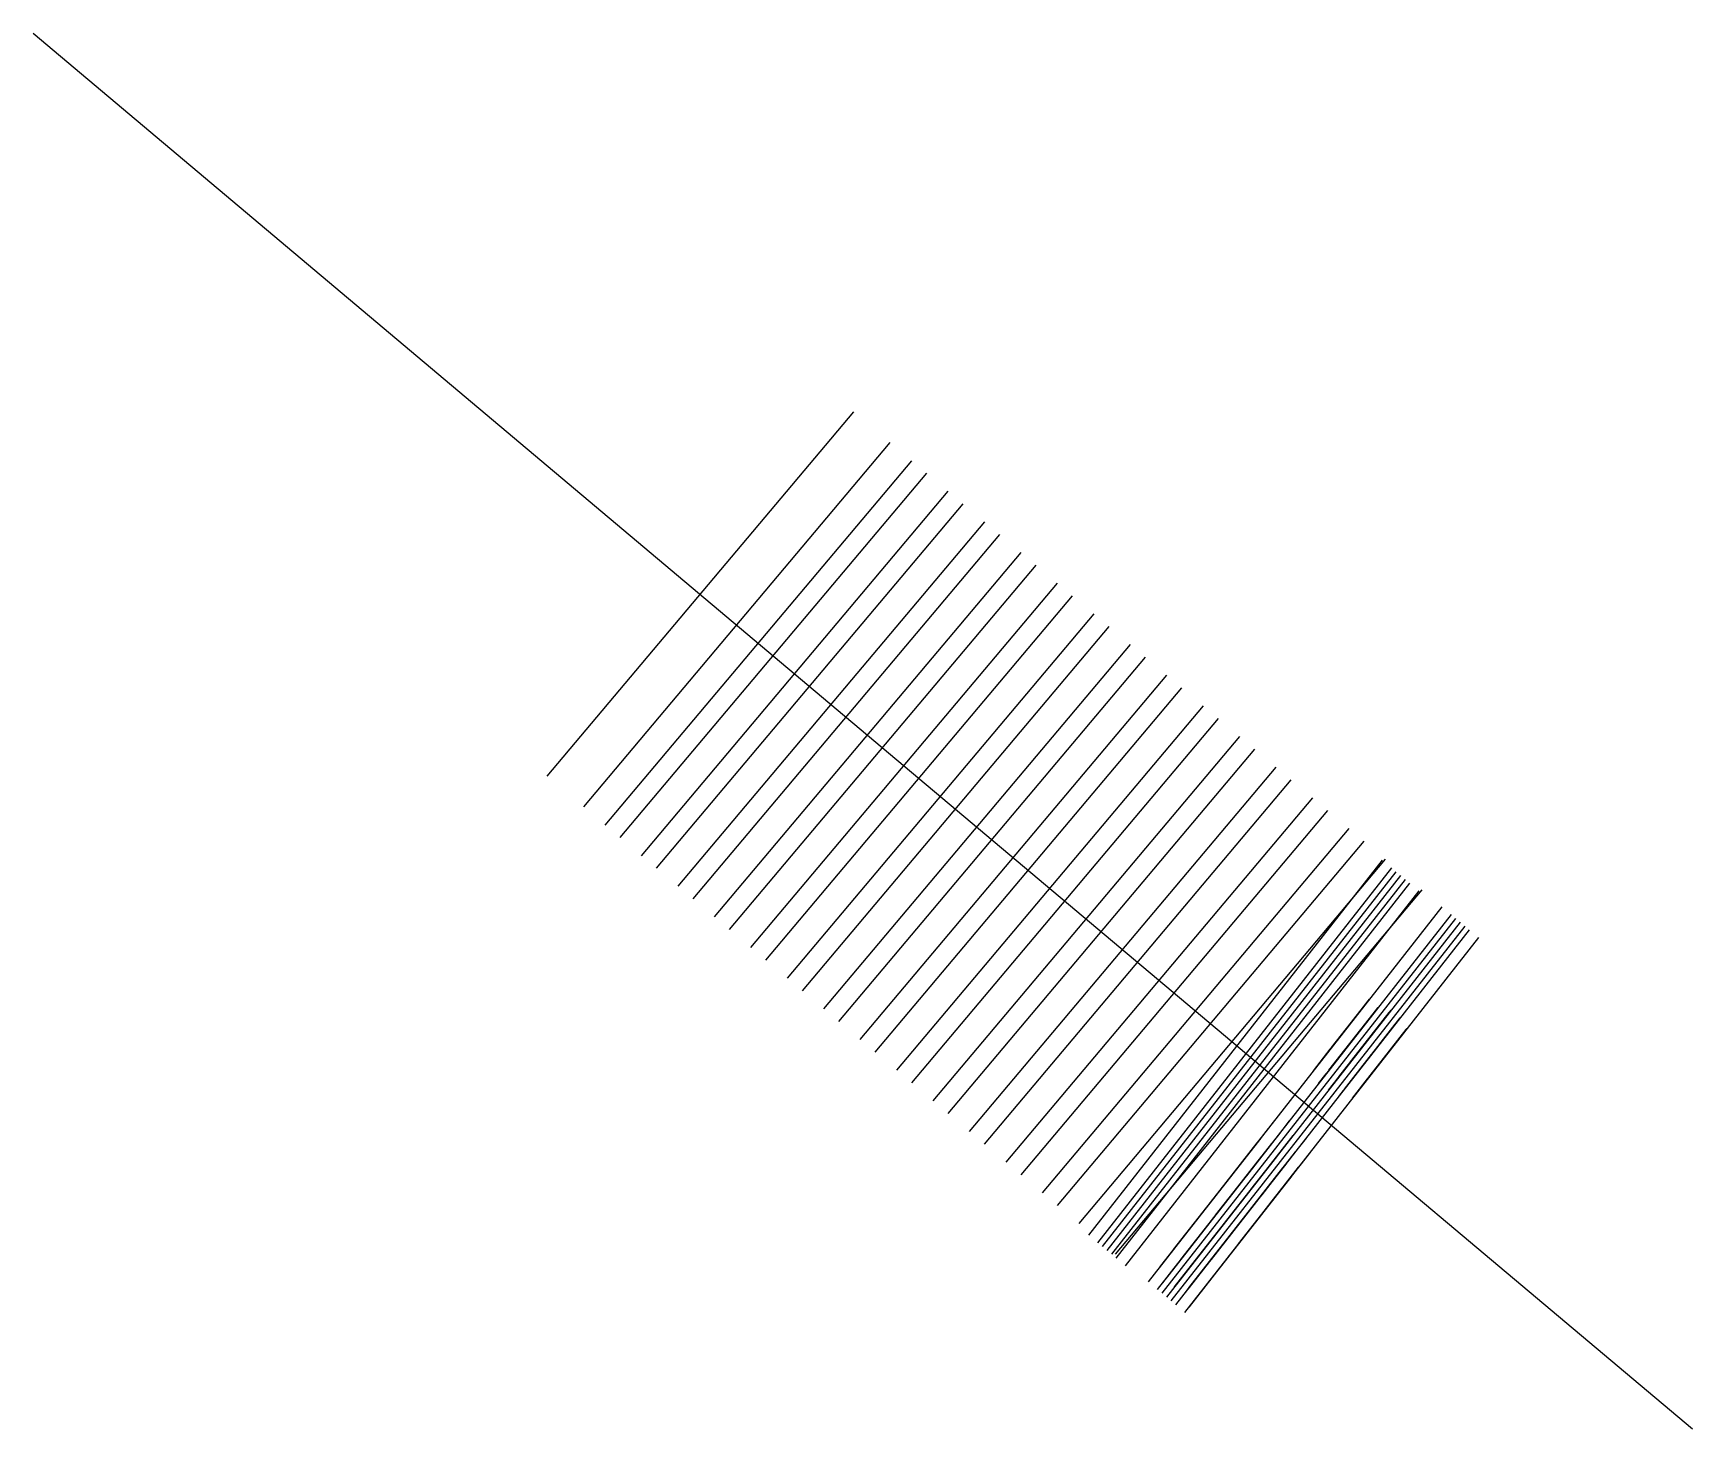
# Model space of a CAD drawing. Extents: x 7046.8 to 7116.5, y -23455.2 to -23396.6.
import ezdxf

# ---------------------------------------------------------------- set-up
doc = ezdxf.new("R2010")
doc.units = 0
for name, color, linetype, lineweight in [('RINGDESIGN_100 04W CUT03  LHPS 7E MB RINGS_SURVEYEXPORT', 7, 'Continuous', 25), ('RINGDESIGN_100 04W CUT03  LHPS 7E MB RINGS_SURVEYEXPORT_SLOT1', 7, 'Continuous', 25), ('RINGDESIGN_100 04W CUT03  LHPS 7E MB RINGS_SURVEYEXPORT_SLOT2', 7, 'Continuous', 25), ('RINGDESIGN_100 04W CUT03  LHPS 7E MB RINGS_SURVEYEXPORT_SLOT3', 7, 'Continuous', 25), ('RINGDESIGN_100 04W CUT03  LHPS 7E MB RINGS_SURVEYEXPORT_SLOT4', 7, 'Continuous', 25), ('RINGDESIGN_100 04W CUT03  LHPS 7E MB RINGS_SURVEYEXPORT_SLOT5', 7, 'Continuous', 25), ('RINGDESIGN_100 04W CUT03  LHPS 7E MB RINGS_SURVEYEXPORT_SLOT6', 7, 'Continuous', 25), ('RINGDESIGN_100 04W CUT03  LHPS 7E MB RINGS_SURVEYEXPORT_SLOT7', 7, 'Continuous', 25)]:
    doc.layers.add(name, color=color, linetype=linetype, lineweight=lineweight)

msp = doc.modelspace()

# ---------------------------------------------------------------- linework, layer by layer
at = {"layer": 'RINGDESIGN_100 04W CUT03  LHPS 7E MB RINGS_SURVEYEXPORT', "color": 7, "true_color": 0xffffff, "extrusion": (0.643762, 0.765226, 4.4327e-13), "elevation": -13367.265}
msp.add_lwpolyline([(-20454.212, -1070.963), (-20497.139, -1066.733), (-20545.283, -1065.999)], dxfattribs=at)
at = {"layer": 'RINGDESIGN_100 04W CUT03  LHPS 7E MB RINGS_SURVEYEXPORT', "color": 1, "true_color": 0xff0000}
for points, elevation in [([(7081.212, -23412.529), (7068.337, -23427.833)], -1067.043), ([(7082.742, -23413.816), (7069.867, -23429.121)], -1066.846), ([(7084.273, -23415.104), (7071.397, -23430.408)], -1066.72), ([(7085.803, -23416.391), (7072.928, -23431.696)], -1066.689), ([(7087.334, -23417.679), (7074.458, -23432.983)], -1066.659), ([(7088.864, -23418.966), (7075.989, -23434.271)], -1066.628), ([(7090.394, -23420.254), (7077.519, -23435.558)], -1066.598), ([(7091.925, -23421.541), (7079.05, -23436.846)], -1066.567), ([(7093.455, -23422.829), (7080.58, -23438.133)], -1066.537), ([(7094.986, -23424.116), (7082.111, -23439.421)], -1066.506), ([(7096.516, -23425.404), (7083.641, -23440.708)], -1066.476), ([(7098.047, -23426.691), (7085.171, -23441.996)], -1066.445), ([(7099.577, -23427.979), (7086.702, -23443.284)], -1066.415), ([(7101.108, -23429.267), (7088.232, -23444.571)], -1066.384), ([(7102.638, -23430.554), (7089.763, -23445.859)], -1066.354), ([(7103.414, -23431.359), (7091.08, -23447.104)], -1066.332), ([(7103.796, -23431.682), (7091.463, -23447.426)], -1066.324), ([(7103.988, -23431.843), (7091.655, -23447.587)], -1066.32), ([(7104.179, -23432.004), (7091.846, -23447.748)], -1066.316), ([(7104.371, -23432.165), (7092.037, -23447.909)], -1066.313), ([(7104.562, -23432.326), (7092.229, -23448.07)], -1066.309), ([(7104.945, -23432.648), (7092.612, -23448.392)], -1066.301)]:
    msp.add_lwpolyline(points, dxfattribs=dict(at, elevation=elevation))
at = {"layer": 'RINGDESIGN_100 04W CUT03  LHPS 7E MB RINGS_SURVEYEXPORT', "color": 7}
for points, elevation in [([(7083.645, -23414.576), (7070.77, -23429.88)], -1067.043), ([(7085.176, -23415.863), (7072.3, -23431.168)], -1066.846), ([(7086.706, -23417.151), (7073.831, -23432.455)], -1066.72), ([(7088.237, -23418.438), (7075.361, -23433.743)], -1066.689), ([(7089.767, -23419.726), (7076.892, -23435.031)], -1066.659), ([(7091.297, -23421.014), (7078.422, -23436.318)], -1066.628), ([(7092.828, -23422.301), (7079.953, -23437.606)], -1066.598), ([(7094.358, -23423.589), (7081.483, -23438.893)], -1066.567), ([(7095.889, -23424.876), (7083.014, -23440.181)], -1066.537), ([(7097.419, -23426.164), (7084.544, -23441.468)], -1066.506), ([(7098.95, -23427.451), (7086.074, -23442.756)], -1066.476), ([(7100.48, -23428.739), (7087.605, -23444.043)], -1066.445), ([(7102.011, -23430.026), (7089.135, -23445.331)], -1066.415), ([(7103.541, -23431.314), (7090.666, -23446.618)], -1066.384), ([(7105.071, -23432.601), (7092.196, -23447.906)], -1066.354), ([(7105.917, -23433.32), (7093.584, -23449.065)], -1066.332), ([(7106.3, -23433.643), (7093.967, -23449.387)], -1066.324), ([(7106.491, -23433.804), (7094.158, -23449.548)], -1066.32), ([(7106.683, -23433.965), (7094.349, -23449.709)], -1066.316), ([(7106.874, -23434.126), (7094.541, -23449.87)], -1066.313), ([(7107.065, -23434.287), (7094.732, -23450.031)], -1066.309), ([(7107.448, -23434.609), (7095.115, -23450.353)], -1066.301)]:
    msp.add_lwpolyline(points, dxfattribs=dict(at, elevation=elevation))
at = {"layer": 'RINGDESIGN_100 04W CUT03  LHPS 7E MB RINGS_SURVEYEXPORT_SLOT1', "color": 7}
for points in [[(7102.613, -23440.781, -1067.526), (7104.433, -23438.458, -1068.882)], [(7102.712, -23440.655, -1062.756), (7104.359, -23438.552, -1052.932)], [(7102.83, -23440.505, -1063.485), (7104.419, -23438.476, -1057.238)], [(7102.856, -23440.471, -1064.745), (7104.342, -23438.574, -1061.869)], [(7102.87, -23440.454, -1065.592), (7104.419, -23438.476, -1064.821)], [(7102.871, -23440.451, -1066.75), (7104.457, -23438.427, -1066.873)], [(7102.439, -23441.003, -1062.567), (7103.89, -23439.151, -1050.202)], [(7102.163, -23441.356, -1062.361), (7102.799, -23440.543, -1050.313)], [(7101.911, -23441.677, -1062.256), (7101.911, -23441.677, -1049.899)], [(7101.14, -23442.661, -1062.55), (7101.14, -23442.661, -1049.899)], [(7101.449, -23442.267, -1062.408), (7101.449, -23442.267, -1049.899)], [(7100.678, -23443.252, -1062.624), (7100.678, -23443.252, -1049.899)], [(7099.889, -23444.258, -1063.567), (7096.197, -23448.972, -1049.81)], [(7099.992, -23444.127, -1063.294), (7097.366, -23447.479, -1049.966)], [(7100.216, -23443.841, -1062.773), (7098.727, -23445.742, -1049.997)], [(7100.41, -23443.594, -1062.664), (7099.628, -23444.592, -1050.028)], [(7099.762, -23444.421, -1064.052), (7095.303, -23450.114, -1050.804)], [(7099.525, -23444.724, -1064.754), (7095.584, -23449.755, -1058.668)], [(7099.716, -23444.479, -1066.764), (7095.622, -23449.706, -1068.209)], [(7099.685, -23444.518, -1064.279), (7095.622, -23449.706, -1055.094)], [(7099.611, -23444.613, -1066.334), (7095.641, -23449.681, -1066.158)], [(7099.526, -23444.722, -1065.61), (7095.641, -23449.681, -1064.013)], [(7099.478, -23444.784, -1065.035), (7095.68, -23449.632, -1061.807)], [(7099.794, -23444.379, -1067.332), (7098.19, -23446.427, -1068.333)]]:
    msp.add_polyline3d(points, dxfattribs=at)
at = {"layer": 'RINGDESIGN_100 04W CUT03  LHPS 7E MB RINGS_SURVEYEXPORT_SLOT2', "color": 7}
for points in [[(7102.412, -23440.228, -1066.907), (7104.169, -23437.984, -1067.245)], [(7102.528, -23440.079, -1066.22), (7104.152, -23438.006, -1065.832)], [(7102.133, -23440.583, -1062.674), (7103.995, -23438.207, -1051.564)], [(7102.191, -23440.509, -1067.601), (7104.012, -23438.184, -1068.855)], [(7102.418, -23440.22, -1062.966), (7104.064, -23438.118, -1057.186)], [(7102.462, -23440.164, -1065.47), (7103.995, -23438.207, -1063.741)], [(7102.535, -23440.07, -1064.382), (7103.96, -23438.251, -1061.424)], [(7101.826, -23440.975, -1062.445), (7102.967, -23439.519, -1050.462)], [(7101.587, -23441.281, -1062.267), (7101.786, -23441.026, -1050.358)], [(7100.901, -23442.156, -1062.466), (7100.901, -23442.156, -1049.899)], [(7101.209, -23441.762, -1062.391), (7101.209, -23441.762, -1049.899)], [(7100.593, -23442.55, -1062.512), (7100.593, -23442.55, -1049.899)], [(7099.785, -23443.581, -1062.872), (7098.468, -23445.262, -1049.942)], [(7100.213, -23443.034, -1062.569), (7099.829, -23443.525, -1049.942)], [(7099.333, -23444.158, -1064.189), (7095.126, -23449.528, -1053.796)], [(7099.326, -23444.167, -1066.636), (7095.266, -23449.35, -1067.103)], [(7099.468, -23443.986, -1063.79), (7095.283, -23449.328, -1050.547)], [(7099.403, -23444.068, -1067.112), (7095.841, -23448.616, -1068.685)], [(7099.591, -23443.829, -1063.36), (7096.224, -23448.126, -1050.066)], [(7099.757, -23443.616, -1062.966), (7097.27, -23446.792, -1050.066)], [(7099.463, -23443.992, -1067.718), (7098.35, -23445.413, -1068.657)], [(7099.231, -23444.288, -1064.49), (7095.161, -23449.483, -1057.073)], [(7099.118, -23444.432, -1065.448), (7095.248, -23449.372, -1062.865)], [(7099.104, -23444.451, -1064.867), (7095.266, -23449.35, -1060.322)], [(7099.171, -23444.365, -1066.07), (7095.301, -23449.305, -1065.154)]]:
    msp.add_polyline3d(points, dxfattribs=at)
at = {"layer": 'RINGDESIGN_100 04W CUT03  LHPS 7E MB RINGS_SURVEYEXPORT_SLOT3', "color": 7}
for points in [[(7101.321, -23441.215, -1062.29), (7101.321, -23441.215, -1049.899)], [(7100.858, -23441.805, -1062.41), (7100.858, -23441.805, -1049.899)], [(7100.088, -23442.789, -1062.525), (7100.088, -23442.789, -1049.899)], [(7100.55, -23442.199, -1062.456), (7100.55, -23442.199, -1049.899)]]:
    msp.add_polyline3d(points, dxfattribs=at)
at = {"layer": 'RINGDESIGN_100 04W CUT03  LHPS 7E MB RINGS_SURVEYEXPORT_SLOT4', "color": 7}
for points in [[(7101.595, -23440.459, -1062.609), (7103.707, -23437.763, -1052.269)], [(7101.811, -23440.183, -1067.531), (7103.597, -23437.904, -1068.783)], [(7101.903, -23440.066, -1062.838), (7103.541, -23437.975, -1057.282)], [(7102.062, -23439.863, -1066.704), (7103.679, -23437.799, -1066.635)], [(7102.086, -23439.832, -1065.693), (7103.79, -23437.658, -1064.621)], [(7102.118, -23439.791, -1064.221), (7103.652, -23437.834, -1061.488)], [(7101.468, -23440.622, -1062.514), (7102.962, -23438.715, -1050.3)], [(7101.153, -23441.023, -1062.293), (7101.941, -23440.018, -1050.211)], [(7100.816, -23441.454, -1062.334), (7100.816, -23441.454, -1049.899)], [(7100.507, -23441.848, -1062.4), (7100.507, -23441.848, -1049.899)], [(7100.199, -23442.241, -1062.446), (7100.199, -23442.241, -1049.899)], [(7099.215, -23443.497, -1063.391), (7096.145, -23447.417, -1050.032)], [(7099.431, -23443.222, -1062.704), (7097.442, -23445.761, -1049.942)], [(7099.664, -23442.924, -1062.526), (7098.767, -23444.07, -1049.808)], [(7098.726, -23444.122, -1065.474), (7094.682, -23449.284, -1062.921)], [(7098.966, -23443.816, -1064.141), (7094.71, -23449.249, -1054.059)], [(7098.954, -23443.831, -1066.621), (7094.738, -23449.213, -1067.172)], [(7098.777, -23444.057, -1066.013), (7094.793, -23449.143, -1065.024)], [(7098.868, -23443.941, -1064.431), (7094.82, -23449.108, -1057.729)], [(7098.717, -23444.134, -1064.878), (7094.876, -23449.037, -1060.638)], [(7099.053, -23443.705, -1063.885), (7094.986, -23448.896, -1050.658)], [(7099, -23443.772, -1066.903), (7095.4, -23448.368, -1068.828)], [(7099.099, -23443.646, -1067.508), (7097.884, -23445.197, -1068.828)]]:
    msp.add_polyline3d(points, dxfattribs=at)
at = {"layer": 'RINGDESIGN_100 04W CUT03  LHPS 7E MB RINGS_SURVEYEXPORT_SLOT5', "color": 7}
for points in [[(7100.927, -23440.906, -1062.271), (7100.927, -23440.906, -1049.899)], [(7100.157, -23441.89, -1062.364), (7100.157, -23441.89, -1049.899)], [(7100.465, -23441.497, -1062.291), (7100.465, -23441.497, -1049.899)], [(7099.694, -23442.481, -1062.459), (7099.694, -23442.481, -1049.899)]]:
    msp.add_polyline3d(points, dxfattribs=at)
at = {"layer": 'RINGDESIGN_100 04W CUT03  LHPS 7E MB RINGS_SURVEYEXPORT_SLOT6', "color": 7}
for points in [[(7101.175, -23440.184, -1062.468), (7103.189, -23437.614, -1051.749)], [(7101.476, -23439.8, -1067.582), (7103.055, -23437.785, -1068.718)], [(7101.517, -23439.748, -1062.724), (7103.151, -23437.663, -1057.188)], [(7101.645, -23439.585, -1066.729), (7103.227, -23437.565, -1066.884)], [(7101.667, -23439.556, -1065.794), (7103.17, -23437.638, -1064.833)], [(7101.677, -23439.544, -1063.614), (7103.189, -23437.614, -1060.14)], [(7101.689, -23439.528, -1064.77), (7103.246, -23437.54, -1062.689)], [(7100.996, -23440.414, -1062.368), (7102.269, -23438.788, -1050.257)], [(7100.736, -23440.745, -1062.223), (7101.062, -23440.33, -1050.35)], [(7100.422, -23441.146, -1062.175), (7100.422, -23441.146, -1049.899)], [(7099.806, -23441.933, -1062.32), (7099.806, -23441.933, -1049.899)], [(7100.114, -23441.539, -1062.248), (7100.114, -23441.539, -1049.899)], [(7099.149, -23442.771, -1062.478), (7097.708, -23444.611, -1049.915)], [(7099.509, -23442.311, -1062.409), (7099.011, -23442.947, -1049.884)], [(7098.766, -23443.26, -1063.599), (7094.181, -23449.113, -1051.003)], [(7098.625, -23443.441, -1064.017), (7094.392, -23448.844, -1055.012)], [(7098.547, -23443.54, -1066.542), (7094.603, -23448.575, -1067.319)], [(7098.662, -23443.393, -1067.079), (7094.948, -23448.134, -1068.718)], [(7098.882, -23443.112, -1063.207), (7095.159, -23447.865, -1050.195)], [(7099, -23442.961, -1062.801), (7096.404, -23446.275, -1049.977)], [(7098.73, -23443.306, -1067.513), (7097.363, -23445.052, -1068.5)], [(7098.325, -23443.823, -1065.405), (7094.45, -23448.77, -1063.31)], [(7098.347, -23443.795, -1064.839), (7094.469, -23448.746, -1061.197)], [(7098.458, -23443.654, -1064.511), (7094.488, -23448.721, -1058.213)], [(7098.409, -23443.716, -1066.022), (7094.507, -23448.697, -1065.361)]]:
    msp.add_polyline3d(points, dxfattribs=at)
at = {"layer": 'RINGDESIGN_100 04W CUT03  LHPS 7E MB RINGS_SURVEYEXPORT_SLOT7', "color": 7}
for points in [[(7101.081, -23439.494, -1062.579), (7102.881, -23437.197, -1052.967)], [(7101.197, -23439.347, -1063.069), (7102.823, -23437.27, -1057.908)], [(7101.215, -23439.323, -1067.594), (7102.804, -23437.295, -1068.506)], [(7100.808, -23439.842, -1062.389), (7102.325, -23437.906, -1050.418)], [(7101.256, -23439.271, -1065.582), (7102.785, -23437.319, -1064.684)], [(7101.264, -23439.26, -1064.761), (7102.708, -23437.417, -1062.011)], [(7101.285, -23439.233, -1066.439), (7102.746, -23437.368, -1066.362)], [(7100.524, -23440.205, -1062.222), (7101.232, -23439.301, -1050.139)], [(7100.337, -23440.444, -1062.117), (7100.337, -23440.444, -1049.899)], [(7099.566, -23441.428, -1062.136), (7099.566, -23441.428, -1049.899)], [(7099.874, -23441.034, -1062.052), (7099.874, -23441.034, -1049.899)], [(7099.104, -23442.018, -1062.294), (7099.104, -23442.018, -1049.899)], [(7098.427, -23442.882, -1063.153), (7095.809, -23446.225, -1050.17)], [(7098.629, -23442.624, -1062.694), (7097.035, -23444.659, -1049.89)], [(7098.832, -23442.365, -1062.401), (7098.032, -23443.387, -1049.89)], [(7098.215, -23443.152, -1063.824), (7093.988, -23448.549, -1051.413)], [(7098.102, -23443.298, -1066.237), (7094.026, -23448.5, -1066.082)], [(7098.15, -23443.235, -1064.191), (7094.045, -23448.476, -1055.173)], [(7098.064, -23443.346, -1064.543), (7094.065, -23448.451, -1058.592)], [(7097.949, -23443.492, -1065.628), (7094.065, -23448.451, -1064)], [(7097.906, -23443.548, -1065.011), (7094.103, -23448.402, -1061.824)], [(7098.159, -23443.225, -1066.761), (7094.371, -23448.06, -1067.854)], [(7098.31, -23443.032, -1063.536), (7094.64, -23447.717, -1049.859)], [(7098.319, -23443.02, -1067.396), (7096.058, -23445.907, -1068.6)]]:
    msp.add_polyline3d(points, dxfattribs=at)

doc.saveas('drawing.dxf')
